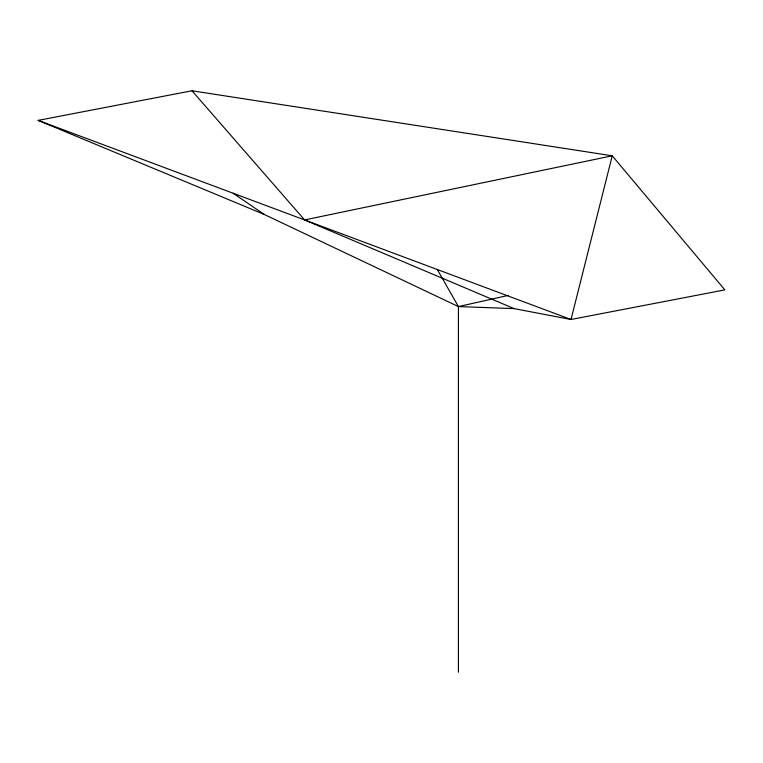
<?xml version="1.0" encoding="UTF-8"?>
<svg xmlns="http://www.w3.org/2000/svg" width="763" height="763" viewBox="0 0 763 763"><rect width="100%" height="100%" fill="white"/><g stroke="black" fill="none" stroke-linecap="round" stroke-linejoin="round"><path stroke-width="1.14" d="M437.247 269.415L458.41 306.573L514.128 308.614L571.02 319.487L724.85 289.883L612.241 155.795L191.98 90.778L38.15 120.382L264.16 214.422L458.41 306.573L508.32 295.405M191.98 90.778L304.59 219.935L612.241 155.795L571.02 319.487L38.15 120.382M304.59 219.935L514.128 308.614M233.192 193.258L264.16 214.422M458.41 306.573L458.41 672.222"/></g></svg>
